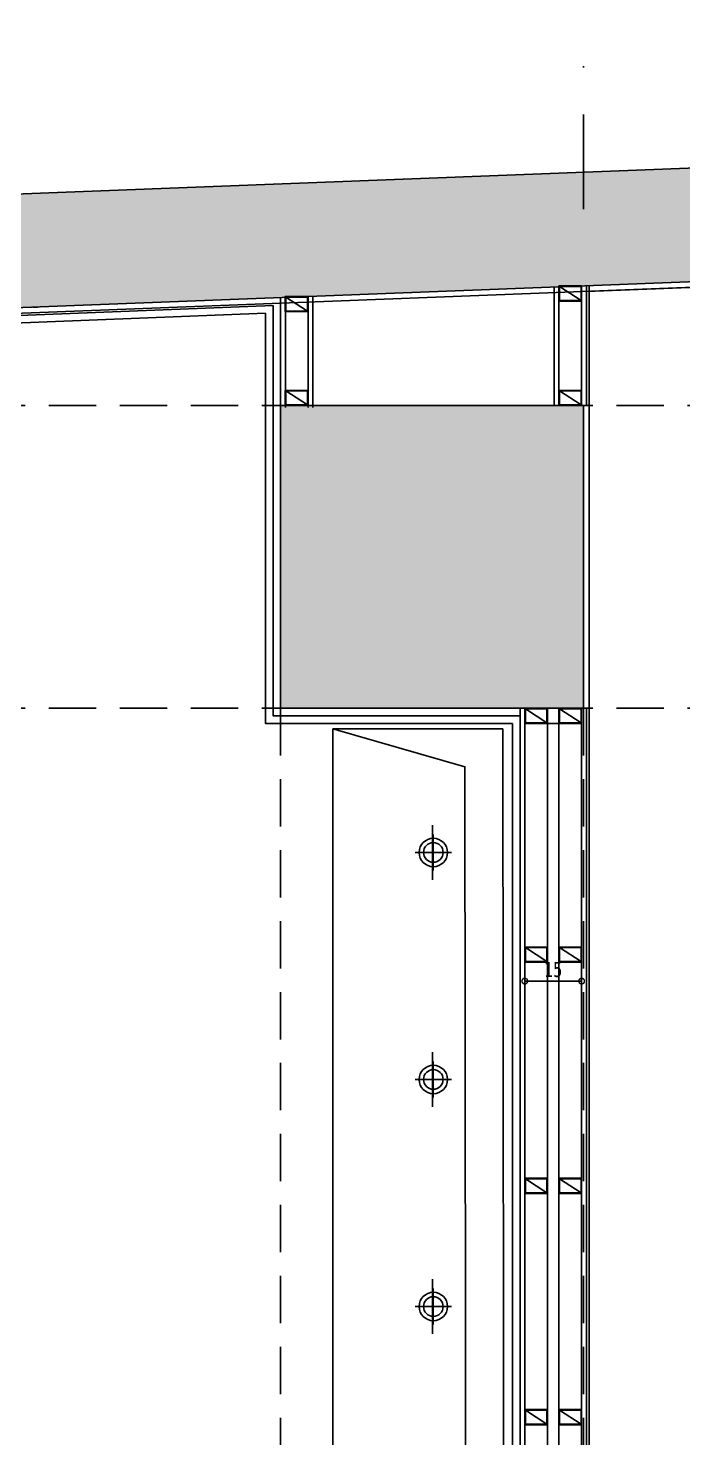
# Model space of a CAD drawing. Header units: millimetres. Extents: x -29311 to -3405, y 28913 to 42880.
# Drawn here: x -26033.9 to -25861.1, y 40905.3 to 41277.9 of the extents above; entities that cross this region are included whole.
import ezdxf

# ---------------------------------------------------------------- set-up
doc = ezdxf.new("R2010")
doc.units = ezdxf.units.MM
for name, pattern in [('AM_DIN_G_W050', [13.75, 9.75, -1.5, 1, -1.5]), ('DASHDOT', [1, 0.5, -0.25, 0, -0.25]), ('DASHDOT2', [0.5, 0.25, -0.125, 0, -0.125]), ('HIDDEN', [0.375, 0.25, -0.125])]:
    doc.linetypes.add(name, pattern=pattern)
for name, color, linetype in [('A-AKS', 57, 'DASHDOT'), ('A-AKS.', 57, 'DASHDOT2'), ('A-BA', 1, 'Continuous'), ('A-BA-HIDDEN', 136, 'HIDDEN'), ('A-DUVAR-ALCIPAN', 9, 'Continuous'), ('A-DUVAR-ALCIPAN-CELIK', 144, 'Continuous'), ('A-KAPLAMA-SERAMIK', 31, 'Continuous'), ('A-MERDIVEN', 125, 'Continuous'), ('A-OLCU-IC', 126, 'Continuous'), ('A-SIVA-ALCIPAN', 247, 'Continuous'), ('A-SIVA-IC', 97, 'Continuous'), ('A-TEFRIS-SABIT', 177, 'Continuous')]:
    doc.layers.add(name, color=color, linetype=linetype)
doc.layers.add('tarama-betonarme', color=252, linetype='Continuous', lineweight=13)
doc.styles.add('Dimension Text', font='tahoma.ttf', dxfattribs={"width": 0.8})
doc.dimstyles.new('AYG-OLCU 1 to 2', dxfattribs={"dimtxt": 4, "dimasz": 3, "dimexe": 1.5, "dimexo": 1, "dimgap": 1, "dimtad": 1, "dimdec": 0, "dimdsep": 46, "dimtxsty": 'Dimension Text', "dimblk": 'DOTSMALL', "dimcen": 0, "dimclrd": 256, "dimclre": 256, "dimclrt": 256, "dimadec": 0, "dimazin": 0, "dimtfac": 1, "dimtdec": 0, "dimtofl": 0, "dimtmove": 1, "dimatfit": 3, "dimfxl": 1, "dimarcsym": 0})
pattern_1 = [(45, (-75202.6075, 54657.0166), (-4.4194174, 4.4194174), []), (45, (-75198.188, 54657.0166), (-4.4194174, 4.4194174), [7.8125, -1.5625, 0, -1.5625])]

# ---------------------------------------------------------------- blocks, each defined once
blk = doc.blocks.new('AKS')
at = {"layer": 'A-AKS.', "ltscale": 100}
blk.add_line((2494.05, 2284.39), (2494.05, 2054.95), dxfattribs=at)
blk = doc.blocks.new('LV')
at = {"layer": 'A-TEFRIS-SABIT', "color": 4, "linetype": 'AM_DIN_G_W050', "ltscale": 2}
for p, q in [((82816.55, 16380.21), (82816.55, 16394.65)), ((82816.3, 16382.68), (82816.3, 16392.21)), ((82811.53, 16387.45), (82821.07, 16387.45)), ((82816.55, 16320.21), (82816.55, 16334.65)), ((82816.3, 16322.68), (82816.3, 16332.21)), ((82811.53, 16327.45), (82821.07, 16327.45)), ((82816.55, 16260.21), (82816.55, 16274.65)), ((82816.3, 16262.68), (82816.3, 16272.21)), ((82811.53, 16267.45), (82821.07, 16267.45)), ((82816.55, 16200.21), (82816.55, 16214.65)), ((82816.3, 16202.68), (82816.3, 16212.21)), ((82811.53, 16207.45), (82821.07, 16207.45))]:
    blk.add_line(p, q, dxfattribs=at)
at = {"layer": 'A-TEFRIS-SABIT'}
for points in [[(82797.69, 16169.2), (82842.82, 16169.2), (82842.82, 16420.1), (82797.96, 16420.1)], [(82807.7, 16179.2), (82842.82, 16169.2), (82842.82, 16420.1), (82807.95, 16410.1)]]:
    blk.add_lwpolyline(points, close=True, dxfattribs=at)
for centre, radius in [((82816.3, 16387.45), 3.75), ((82816.3, 16387.45), 2.6), ((82816.3, 16327.45), 3.75), ((82816.3, 16327.45), 2.6), ((82816.3, 16267.45), 3.75), ((82816.3, 16267.45), 2.6), ((82816.3, 16207.45), 3.75), ((82816.3, 16207.45), 2.6)]:
    blk.add_circle(centre, radius, dxfattribs=at)
blk = doc.blocks.new('40 60')
at = {"layer": 'A-DUVAR-ALCIPAN-CELIK'}
for points in [[(82132.16, 6001.66), (82132.16, 6007.66), (82128.16, 6007.66), (82128.16, 6001.66)], [(82132.01, 6001.81), (82132.01, 6007.51), (82128.31, 6007.51), (82128.31, 6001.81)]]:
    blk.add_lwpolyline(points, close=True, dxfattribs=at)
blk.add_lwpolyline([(82128.31, 6007.51), (82132.01, 6001.81)], dxfattribs=at)
blk = doc.blocks.new('_DotSmall')
at = {"color": 0, "linetype": 'ByBlock', "const_width": 0.5}
blk.add_lwpolyline([(-0.0625, 0, 1), (0.0625, 0, 1)], format="xyb", close=True, dxfattribs=at)
blk = doc.blocks.new('*D575')
at = {"layer": 'A-OLCU-IC', "lineweight": -2, "transparency": 16777216}
for p, q in [((-25902.78, 41056.03), (-25902.78, 41024.53)), ((-25887.78, 41056.03), (-25887.78, 41024.53)), ((-25902.78, 41026.03), (-25887.78, 41026.03))]:
    blk.add_line(p, q, dxfattribs=at)
at = {"layer": 'DEFPOINTS', "color": 0, "transparency": 16777216}
for p in [(-25902.78, 41089.41), (-25887.78, 41089.41), (-25887.78, 41026.03)]:
    blk.add_point(p, dxfattribs=at)
at = {"layer": 'A-OLCU-IC', "lineweight": -2, "transparency": 16777216, "xscale": 3, "yscale": 3, "zscale": 3, "rotation": 180}
blk.add_blockref('_DotSmall', (-25902.78, 41026.03), dxfattribs=at)
at = {"layer": 'A-OLCU-IC', "lineweight": -2, "transparency": 16777216, "xscale": 3, "yscale": 3, "zscale": 3}
blk.add_blockref('_DotSmall', (-25887.78, 41026.03), dxfattribs=at)
at = {"layer": 'A-OLCU-IC', "transparency": 16777216, "insert": (-25895.28, 41029.08), "char_height": 4, "attachment_point": 5, "style": 'Dimension Text'}
blk.add_mtext('15', dxfattribs=at)
blk = doc.blocks.new('2. bodrum kat kirişileri')
at = {"layer": 'A-BA-HIDDEN', "ltscale": 50}
for points in [[(146.63, -21214.56), (3432.13, -21214.56), (3432.13, -22464.94)], [(146.63, -21294.56), (3352.13, -21294.56), (3352.13, -22464.94)], [(976.63, -21294.56), (976.63, -22029.94)], [(1056.63, -21294.56), (1056.63, -22509.94)]]:
    blk.add_lwpolyline(points, dxfattribs=at)

msp = doc.modelspace()

# ---------------------------------------------------------------- hatches: boundary and pattern name
at = {"layer": 'tarama-betonarme'}
h = msp.add_hatch(dxfattribs=at)
h.set_pattern_fill('ANSI35', color=256, scale=25, style=0)
h.set_pattern_definition(pattern_1)
h.paths.add_polyline_path([(-28111.42, 39307.05), (-28347.33, 41114.45), (-23542.77, 41300.68), (-23161.07, 39324.64)], flags=16)
h.paths.add_polyline_path([(-28137.74, 39276.95), (-28381.33, 41143.15), (-23518.2, 41331.65), (-23124.74, 39294.77)])
h = msp.add_hatch(dxfattribs=at)
h.set_pattern_fill('ANSI35', color=256, scale=25, style=0)
h.set_pattern_definition(pattern_1)
h.paths.add_polyline_path([(-25137.28, 41178.15), (-25057.28, 41178.15), (-25057.28, 41098.15), (-25137.28, 41098.15)])
h.paths.add_polyline_path([(-25967.28, 41178.15), (-25887.28, 41178.15), (-25887.28, 41098.15), (-25967.28, 41098.15)])
h.paths.add_polyline_path([(-26797.28, 41178.15), (-26717.28, 41178.15), (-26717.28, 41098.15), (-26797.28, 41098.15)])
h.paths.add_polyline_path([(-23591.79, 41178.15), (-23511.79, 41178.15), (-23511.79, 41098.15), (-23591.79, 41098.15)])

# ---------------------------------------------------------------- linework, layer by layer
at = {"layer": 'A-BA'}
for p, q in [((-27478.36, 41178.15), (-23518.2, 41331.65)), ((-27451.79, 41149.16), (-23517.04, 41301.68))]:
    msp.add_line(p, q, dxfattribs=at)
msp.add_lwpolyline([(-25967.28, 41178.15), (-25887.28, 41178.15), (-25887.28, 41098.15), (-25967.28, 41098.15)], close=True, dxfattribs=at)
msp.add_lwpolyline([(-25967.28, 41178.15), (-25887.28, 41178.15), (-25887.28, 41098.15), (-25967.28, 41098.15)], close=True, dxfattribs=at)
at = {"layer": 'A-DUVAR-ALCIPAN'}
for p, q in [((-25895.03, 41178.15), (-25895.03, 41209.5)), ((-25893.78, 41178.15), (-25893.78, 41209.55)), ((-25887.78, 41178.15), (-25887.78, 41209.78)), ((-25886.53, 41178.15), (-25886.53, 41209.83)), ((-25967.28, 41177.63), (-25967.28, 41206.7)), ((-25966.03, 41177.63), (-25966.03, 41206.75)), ((-25960.03, 41177.63), (-25960.03, 41206.98)), ((-25958.78, 41177.63), (-25958.78, 41207.03)), ((-25904.03, 40785.78), (-25904.03, 41098.15)), ((-25902.78, 40784.53), (-25902.78, 41098.15)), ((-25887.78, 40778.53), (-25887.78, 41098.15)), ((-25886.53, 40777.28), (-25886.53, 41098.15))]:
    msp.add_line(p, q, dxfattribs=at)
at = {"layer": 'A-DUVAR-ALCIPAN-CELIK'}
msp.add_lwpolyline([(-25896.78, 41094.15), (-25893.78, 41094.15), (-25893.78, 40788.53), (-25896.78, 40788.53)], close=True, dxfattribs=at)
at = {"layer": 'A-KAPLAMA-SERAMIK', "ltscale": 0.1}
msp.add_line((-25906.03, 40787.78), (-25906.03, 41094.15), dxfattribs=at)
for points in [[(-25971.28, 41202.54), (-26210.9, 41193.06)], [(-25906.03, 41094.15), (-25971.28, 41094.15), (-25971.28, 41202.54)]]:
    msp.add_lwpolyline(points, dxfattribs=at)
at = {"layer": 'A-SIVA-ALCIPAN'}
for p, q in [((-25885.78, 41209.86), (-25885.78, 41178.15)), ((-25885.78, 41178.15), (-25885.78, 41209.86)), ((-25885.78, 40776.53), (-25885.78, 41098.15)), ((-25885.78, 41098.15), (-25885.78, 40787.78))]:
    msp.add_line(p, q, dxfattribs=at)
at = {"layer": 'A-SIVA-IC'}
for points in [[(-24243.78, 41272.01), (-26665.31, 41178.15)], [(-25886.47, 41208.33), (-25138.78, 41237.31)], [(-25969.28, 41204.62), (-26212.9, 41194.99)], [(-25904.03, 41096.15), (-25969.28, 41096.15), (-25969.28, 41204.62)], [(-25887.78, 41178.15), (-25885.78, 41178.15)], [(-25885.78, 41098.15), (-25885.78, 41178.15)], [(-25887.78, 41098.15), (-25885.78, 41098.15)]]:
    msp.add_lwpolyline(points, dxfattribs=at)
at = {"layer": 'A-TEFRIS-SABIT'}
msp.add_line((-26031.51, 41204.17), (-26032.71, 41204.17), dxfattribs=at)

# ---------------------------------------------------------------- block references
at = {"layer": 'A-AKS'}
msp.add_blockref('AKS', (-28381.33, 39171.08), dxfattribs=at)
at = {"layer": 'A-DUVAR-ALCIPAN-CELIK', "xscale": -1}
for p, rotation in [((-19886.13, 123337.94), 90), ((-19958.38, 123335.14), 90), ((-19958.38, 123310.31), 90), ((-19886.13, 123310.31), 90), ((-19895.13, 123226.31), 90), ((-19886.13, 123226.31), 90), ((-31904.44, -41097.13), 270), ((-31895.44, -41097.13), 270), ((-31904.44, -41158.25), 270), ((-31895.44, -41158.25), 270), ((-31904.44, -41219.38), 270), ((-31895.44, -41219.38), 270)]:
    msp.add_blockref('40 60', p, dxfattribs=dict(at, rotation=rotation))
at = {"layer": 'A-MERDIVEN'}
msp.add_blockref('2. bodrum kat kirişileri', (-26943.91, 62392.7), dxfattribs=at)
at = {"layer": 'A-TEFRIS-SABIT', "xscale": -1}
msp.add_blockref('LV', (56889.35, 24672.58), dxfattribs=at)

# ---------------------------------------------------------------- dimensions: what is measured, and where the dimension line sits
at = {"layer": 'A-OLCU-IC'}
dim = msp.add_linear_dim(base=(-25887.78, 41026.03), p1=(-25902.78, 41089.41), p2=(-25887.78, 41089.41), dimstyle='AYG-OLCU 1 to 2', override={"dimfxl": 30, "dimfxlon": 1}, dxfattribs=at)
dim.commit()
dim.dimension.update_dxf_attribs({"geometry": '*D575', "text_midpoint": (-25895.28, 41029.08)})

doc.saveas('drawing.dxf')
